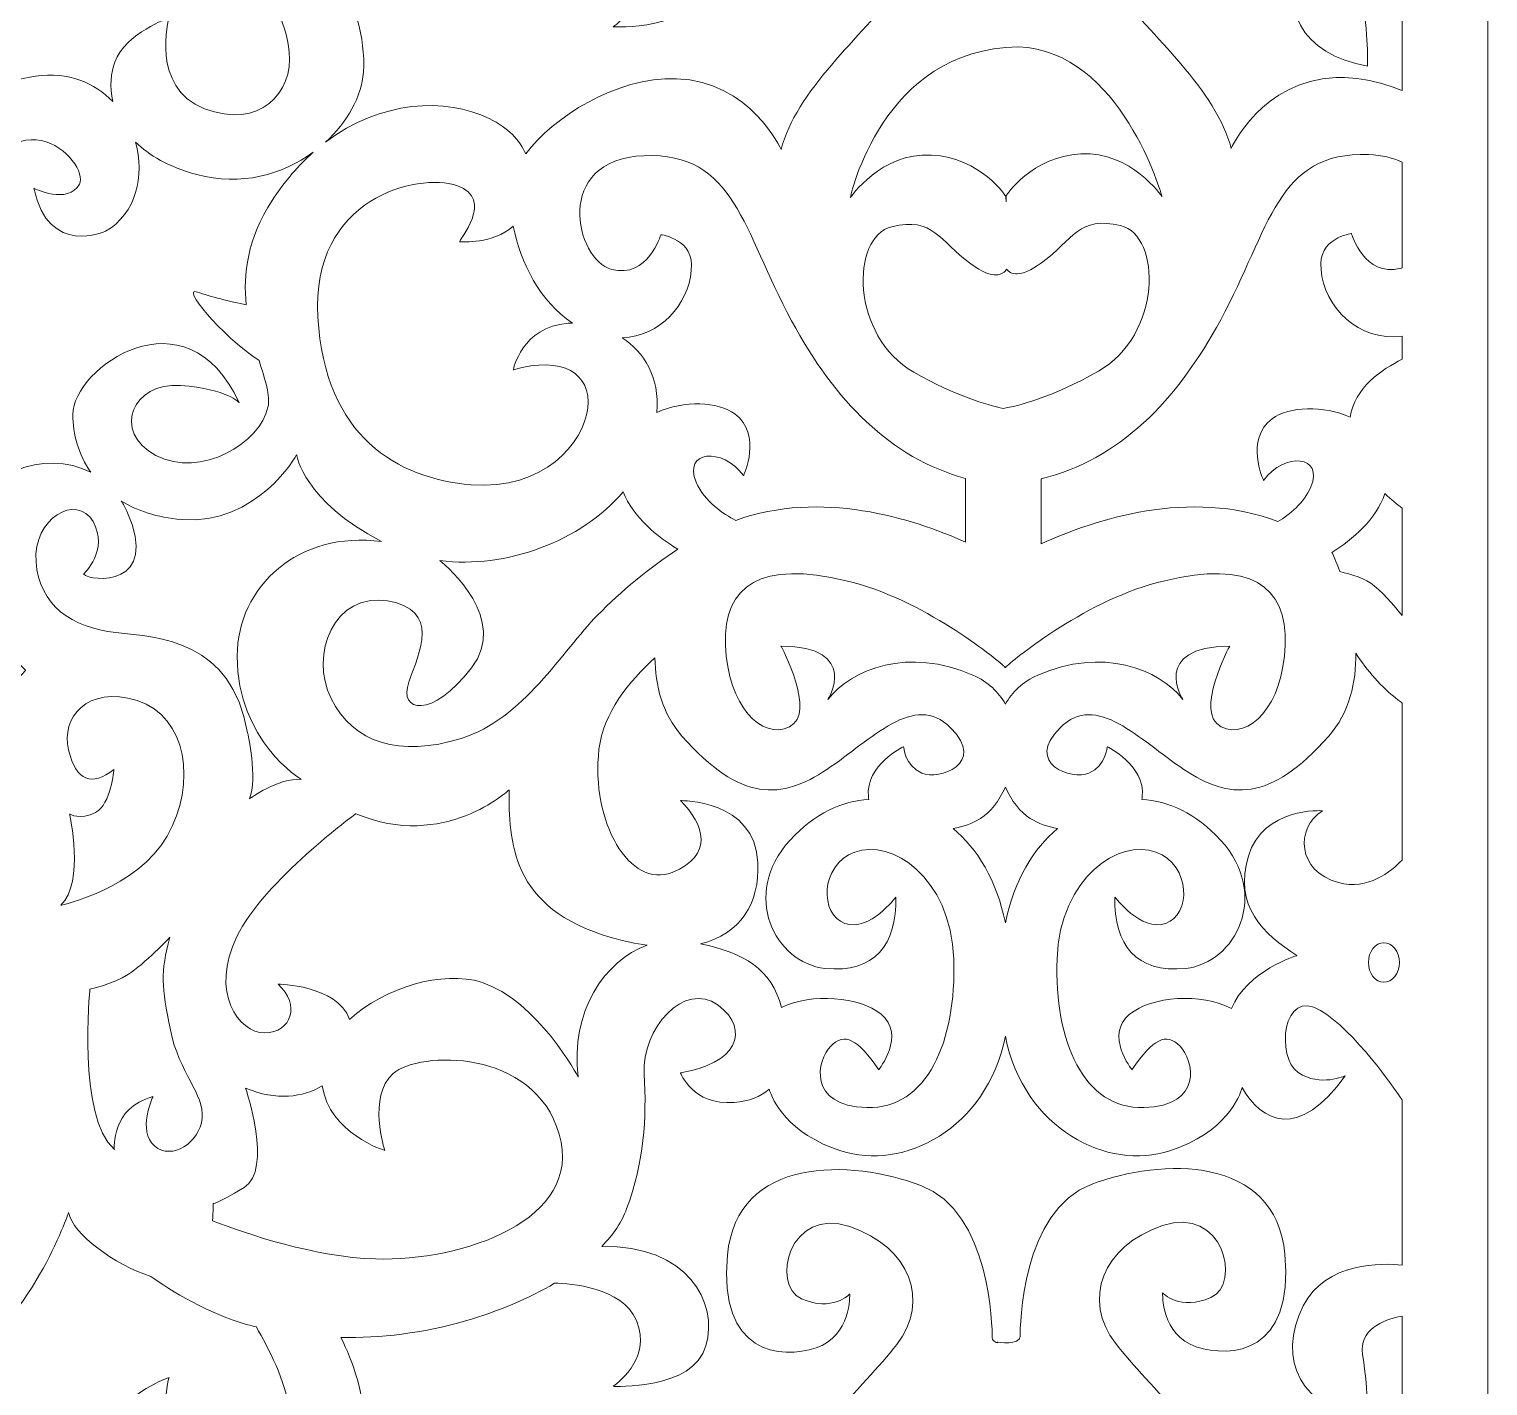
# Model space of a CAD drawing. Header units: centimetres. Extents: x 11.9 to 35.9, y -12.9 to 10.3.
# Drawn here: x 18.739 to 23.257, y -5.663 to -1.46 of the extents above; entities that cross this region are included whole.
import ezdxf

# ---------------------------------------------------------------- set-up
doc = ezdxf.new("R2010")
doc.units = ezdxf.units.CM
doc.header["$MEASUREMENT"] = 0
doc.layers.add('layer 1', color=7, linetype='Continuous')

msp = doc.modelspace()

# ---------------------------------------------------------------- linework, layer by layer
at = {"layer": 'layer 1', "color": 242, "lineweight": 9}
for points, knots in [([(11.89757, 10.312), (11.89757, 10.312), (23.25708, 10.312), (23.25708, 10.312), (23.25708, 10.312), (23.25708, 10.312), (23.25708, -12.93846), (23.25708, -12.93846), (23.25708, -12.93846), (23.25708, -12.93846), (11.89757, -12.93846), (11.89757, -12.93846), (11.89757, -12.93846), (11.89757, -12.93846), (11.89757, 10.312), (11.89757, 10.312)], [0, 0, 0, 0, 0.2, 0.2, 0.2, 0.2, 0.4, 0.4, 0.4, 0.4, 0.6, 0.6, 0.6, 0.6, 1, 1, 1, 1]), ([(22.99136, -0.56518), (22.99136, -0.56518), (22.99136, -1.09488), (22.99136, -1.09488), (22.99136, -1.09488), (22.93196, -1.08897), (22.75484, -1.08387), (22.68506, -1.22149), (22.68506, -1.22149), (22.60067, -1.38804), (22.68121, -1.54149), (22.88456, -1.57415), (22.88456, -1.57415), (22.88456, -1.57415), (22.8884, -1.5023), (22.86923, -1.37172), (22.86923, -1.37172), (22.85811, -1.29603), (22.92941, -1.26526), (22.99136, -1.2528), (22.99136, -1.2528), (22.99136, -1.2528), (22.99136, -1.65024), (22.99136, -1.65024), (22.99136, -1.65024), (22.92619, -1.62385), (22.85601, -1.60808), (22.78656, -1.61023), (22.78656, -1.61023), (22.55758, -1.61729), (22.46184, -1.82992), (22.46184, -1.82992), (22.46184, -1.82992), (22.42023, -1.65274), (22.2079, -1.47207), (22.10381, -1.33738), (22.10381, -1.33738), (21.99974, -1.20273), (22.06217, -1.0362), (22.24953, -0.97244), (22.24953, -0.97244), (22.43689, -0.90864), (22.49517, -1.15314), (22.39941, -1.19565), (22.39941, -1.19565), (22.30365, -1.23818), (22.24953, -1.1815), (22.24953, -1.1815), (22.24953, -1.1815), (22.24953, -1.1815), (22.24537, -1.31258), (22.35361, -1.34799), (22.35361, -1.34799), (22.46184, -1.38344), (22.65754, -1.36927), (22.62839, -1.061), (22.62839, -1.061), (22.59925, -0.7527), (22.24537, -0.76337), (22.02886, -0.84487), (22.02886, -0.84487), (21.81237, -0.92637), (21.80822, -1.2878), (21.80822, -1.31611), (21.80822, -1.31611), (21.80822, -1.34449), (21.73747, -1.33384), (21.73747, -1.33384), (21.73747, -1.33384), (21.73747, -1.33384), (21.73814, -1.33614), (21.73814, -1.33614), (21.73814, -1.33614), (21.72872, -1.33334), (21.7219, -1.32829), (21.7219, -1.31952), (21.7219, -1.31952), (21.7219, -1.2912), (21.71774, -0.92975), (21.50125, -0.84827), (21.50125, -0.84827), (21.28475, -0.76678), (20.93089, -0.75611), (20.90176, -1.06439), (20.90176, -1.06439), (20.87259, -1.37267), (21.06826, -1.38685), (21.17648, -1.35141), (21.17648, -1.35141), (21.28475, -1.31599), (21.28058, -1.18486), (21.28058, -1.18486), (21.28058, -1.18486), (21.28058, -1.18486), (21.22649, -1.24158), (21.13074, -1.19908), (21.13074, -1.19908), (21.03497, -1.1565), (21.09326, -0.91201), (21.28058, -0.97577), (21.28058, -0.97577), (21.46795, -1.0396), (21.53038, -1.20615), (21.42631, -1.34078), (21.42631, -1.34078), (21.32224, -1.47544), (21.1099, -1.65615), (21.06826, -1.8333), (21.06826, -1.8333), (21.06826, -1.8333), (20.97249, -1.62071), (20.74355, -1.6136), (20.74355, -1.6136), (20.55493, -1.60777), (20.36063, -1.7342), (20.27707, -1.84628), (20.27707, -1.84628), (20.25826, -1.80472), (20.22292, -1.76575), (20.16407, -1.73712), (20.16407, -1.73712), (20.02812, -1.67102), (19.82857, -1.68009), (19.65639, -1.81038), (19.65639, -1.81038), (19.72442, -1.74817), (19.76824, -1.66885), (19.77405, -1.59355), (19.77405, -1.59355), (19.78256, -1.48327), (19.73953, -1.37205), (19.70416, -1.30138), (19.70416, -1.30138), (19.8263, -1.30339), (19.95757, -1.28797), (20.08991, -1.24977), (20.08991, -1.24977), (20.19237, -1.22024), (20.28678, -1.18018), (20.36608, -1.13302), (20.36608, -1.13302), (20.41466, -1.13395), (20.5757, -1.14504), (20.61958, -1.24856), (20.61958, -1.24856), (20.67152, -1.37086), (20.54772, -1.45244), (20.54772, -1.45244), (20.54772, -1.45244), (20.54772, -1.45244), (20.79527, -1.46603), (20.83518, -1.32672), (20.83518, -1.32672), (20.8736, -1.19273), (20.77909, -1.01481), (20.5126, -1.01946), (20.5126, -1.01946), (20.54811, -0.98224), (20.57446, -0.94294), (20.58947, -0.90257), (20.58947, -0.90257), (20.64364, -0.75726), (20.65194, -0.62261), (20.64364, -0.48445), (20.64364, -0.48445), (20.63527, -0.34625), (20.76852, -0.19391), (20.87259, -0.27183), (20.87259, -0.27183), (20.97669, -0.34978), (20.92672, -0.45609), (20.75603, -0.48088), (20.75603, -0.48088), (20.75603, -0.48088), (20.79348, -0.58368), (20.92256, -0.57301), (20.92256, -0.57301), (20.9687, -0.56922), (21.00464, -0.55546), (21.03077, -0.53205), (21.03077, -0.53205), (21.04166, -0.56623), (21.08749, -0.66893), (21.2533, -0.72325), (21.2533, -0.72325), (21.44514, -0.78603), (21.70465, -0.65691), (21.76258, -0.36796), (21.76258, -0.36796), (21.82059, -0.65691), (22.08, -0.78603), (22.27184, -0.72325), (22.27184, -0.72325), (22.44718, -0.66583), (22.48825, -0.55433), (22.49592, -0.52691), (22.49592, -0.52691), (22.55668, -0.63439), (22.67189, -0.69193), (22.81548, -0.49033), (22.81548, -0.49033), (22.81548, -0.49033), (22.7388, -0.52621), (22.66973, -0.48055), (22.66973, -0.48055), (22.60067, -0.43477), (22.61985, -0.21605), (22.7388, -0.28787), (22.7388, -0.28787), (22.84515, -0.35209), (22.9668, -0.52854), (22.99136, -0.56518)], [0, 0, 0, 0, 0.0185185, 0.0185185, 0.0185185, 0.0185185, 0.037037, 0.037037, 0.037037, 0.037037, 0.0555556, 0.0555556, 0.0555556, 0.0555556, 0.0740741, 0.0740741, 0.0740741, 0.0740741, 0.0925926, 0.0925926, 0.0925926, 0.0925926, 0.1111111, 0.1111111, 0.1111111, 0.1111111, 0.1296296, 0.1296296, 0.1296296, 0.1296296, 0.1481481, 0.1481481, 0.1481481, 0.1481481, 0.1666667, 0.1666667, 0.1666667, 0.1666667, 0.1851852, 0.1851852, 0.1851852, 0.1851852, 0.2037037, 0.2037037, 0.2037037, 0.2037037, 0.2222222, 0.2222222, 0.2222222, 0.2222222, 0.2407407, 0.2407407, 0.2407407, 0.2407407, 0.2592593, 0.2592593, 0.2592593, 0.2592593, 0.2777778, 0.2777778, 0.2777778, 0.2777778, 0.2962963, 0.2962963, 0.2962963, 0.2962963, 0.3148148, 0.3148148, 0.3148148, 0.3148148, 0.3333333, 0.3333333, 0.3333333, 0.3333333, 0.3518519, 0.3518519, 0.3518519, 0.3518519, 0.3703704, 0.3703704, 0.3703704, 0.3703704, 0.3888889, 0.3888889, 0.3888889, 0.3888889, 0.4074074, 0.4074074, 0.4074074, 0.4074074, 0.4259259, 0.4259259, 0.4259259, 0.4259259, 0.4444444, 0.4444444, 0.4444444, 0.4444444, 0.462963, 0.462963, 0.462963, 0.462963, 0.4814815, 0.4814815, 0.4814815, 0.4814815, 0.5, 0.5, 0.5, 0.5, 0.5185185, 0.5185185, 0.5185185, 0.5185185, 0.537037, 0.537037, 0.537037, 0.537037, 0.5555556, 0.5555556, 0.5555556, 0.5555556, 0.5740741, 0.5740741, 0.5740741, 0.5740741, 0.5925926, 0.5925926, 0.5925926, 0.5925926, 0.6111111, 0.6111111, 0.6111111, 0.6111111, 0.6296296, 0.6296296, 0.6296296, 0.6296296, 0.6481481, 0.6481481, 0.6481481, 0.6481481, 0.6666667, 0.6666667, 0.6666667, 0.6666667, 0.6851852, 0.6851852, 0.6851852, 0.6851852, 0.7037037, 0.7037037, 0.7037037, 0.7037037, 0.7222222, 0.7222222, 0.7222222, 0.7222222, 0.7407407, 0.7407407, 0.7407407, 0.7407407, 0.7592593, 0.7592593, 0.7592593, 0.7592593, 0.7777778, 0.7777778, 0.7777778, 0.7777778, 0.7962963, 0.7962963, 0.7962963, 0.7962963, 0.8148148, 0.8148148, 0.8148148, 0.8148148, 0.8333333, 0.8333333, 0.8333333, 0.8333333, 0.8518519, 0.8518519, 0.8518519, 0.8518519, 0.8703704, 0.8703704, 0.8703704, 0.8703704, 0.8888889, 0.8888889, 0.8888889, 0.8888889, 0.9074074, 0.9074074, 0.9074074, 0.9074074, 0.9259259, 0.9259259, 0.9259259, 0.9259259, 0.9444444, 0.9444444, 0.9444444, 0.9444444, 0.962963, 0.962963, 0.962963, 0.962963, 1, 1, 1, 1]), ([(17.71829, -1.63852), (17.68783, -1.60372), (17.61393, -1.50779), (17.63004, -1.41181), (17.63004, -1.41181), (17.65022, -1.29162), (17.91753, -1.22293), (18.03355, -1.27444), (18.03355, -1.27444), (18.14959, -1.32596), (18.08904, -1.45476), (18.08904, -1.45476), (18.08904, -1.45476), (18.14148, -1.42208), (18.1618, -1.38391), (18.16294, -1.3451), (18.16294, -1.3451), (18.27551, -1.41018), (18.3997, -1.43285), (18.50928, -1.38076), (18.50928, -1.38076), (18.73841, -1.27195), (18.86096, -0.91366), (18.86096, -0.91366), (18.86096, -0.91366), (18.87359, -0.98197), (19.00346, -1.07589), (19.11514, -1.1119), (19.11514, -1.1119), (19.1788, -1.1566), (19.29291, -1.22767), (19.41567, -1.26156), (19.41567, -1.26156), (19.42455, -1.264), (19.43346, -1.26633), (19.44257, -1.26856), (19.44257, -1.26856), (19.4788, -1.33351), (19.53454, -1.43588), (19.5443, -1.53089), (19.5443, -1.53089), (19.55724, -1.65636), (19.45205, -1.77166), (19.28202, -1.70643), (19.28202, -1.70643), (19.11199, -1.64125), (19.17188, -1.42528), (19.17188, -1.42528), (19.17188, -1.42528), (19.17188, -1.42528), (19.03788, -1.47113), (19.00407, -1.56237), (19.00407, -1.56237), (18.99216, -1.59446), (18.98723, -1.63812), (18.99739, -1.68438), (18.99739, -1.68438), (18.94229, -1.6264), (18.86102, -1.591), (18.75835, -1.60532), (18.75835, -1.60532), (18.45067, -1.64826), (18.41582, -1.90398), (18.41582, -1.90398), (18.41582, -1.90398), (18.30256, -1.73712), (17.98027, -1.56665), (17.72333, -1.63705), (17.72333, -1.63705), (17.72162, -1.63752), (17.71997, -1.63802), (17.71829, -1.63852)], [0, 0, 0, 0, 0.0526316, 0.0526316, 0.0526316, 0.0526316, 0.1052632, 0.1052632, 0.1052632, 0.1052632, 0.1578947, 0.1578947, 0.1578947, 0.1578947, 0.2105263, 0.2105263, 0.2105263, 0.2105263, 0.2631579, 0.2631579, 0.2631579, 0.2631579, 0.3157895, 0.3157895, 0.3157895, 0.3157895, 0.3684211, 0.3684211, 0.3684211, 0.3684211, 0.4210526, 0.4210526, 0.4210526, 0.4210526, 0.4736842, 0.4736842, 0.4736842, 0.4736842, 0.5263158, 0.5263158, 0.5263158, 0.5263158, 0.5789474, 0.5789474, 0.5789474, 0.5789474, 0.6315789, 0.6315789, 0.6315789, 0.6315789, 0.6842105, 0.6842105, 0.6842105, 0.6842105, 0.7368421, 0.7368421, 0.7368421, 0.7368421, 0.7894737, 0.7894737, 0.7894737, 0.7894737, 0.8421053, 0.8421053, 0.8421053, 0.8421053, 0.8947368, 0.8947368, 0.8947368, 0.8947368, 1, 1, 1, 1]), ([(21.76499, -1.99474), (21.76499, -1.99474), (21.76558, -1.97582), (21.76558, -1.97582), (21.76558, -1.97582), (21.76558, -1.97582), (21.84159, -1.85488), (21.99685, -1.84646), (21.99685, -1.84646), (22.15212, -1.83801), (22.24795, -1.9786), (22.24795, -1.9786), (22.24795, -1.9786), (22.24795, -1.9786), (22.1216, -1.52621), (21.80254, -1.51481), (21.80254, -1.51481), (21.80254, -1.51481), (21.80254, -1.51496), (21.80254, -1.51496), (21.80254, -1.51496), (21.37864, -1.52093), (21.2822, -1.98201), (21.2822, -1.98201), (21.2822, -1.98201), (21.2822, -1.98201), (21.37801, -1.84146), (21.53328, -1.84986), (21.53328, -1.84986), (21.68857, -1.85832), (21.76451, -1.97922), (21.76451, -1.97922), (21.76451, -1.97922), (21.76451, -1.97922), (21.76499, -1.99474), (21.76499, -1.99474)], [0, 0, 0, 0, 0.1, 0.1, 0.1, 0.1, 0.2, 0.2, 0.2, 0.2, 0.3, 0.3, 0.3, 0.3, 0.4, 0.4, 0.4, 0.4, 0.5, 0.5, 0.5, 0.5, 0.6, 0.6, 0.6, 0.6, 0.7, 0.7, 0.7, 0.7, 0.8, 0.8, 0.8, 0.8, 1, 1, 1, 1]), ([(19.06789, -1.8096), (19.10924, -1.85054), (19.17036, -1.88666), (19.25791, -1.91042), (19.25791, -1.91042), (19.39449, -1.94751), (19.52358, -1.91068), (19.61857, -1.84133), (19.61857, -1.84133), (19.57314, -1.88157), (19.53023, -1.93099), (19.49163, -1.99048), (19.49163, -1.99048), (19.41437, -2.10951), (19.40106, -2.21894), (19.41114, -2.31434), (19.41114, -2.31434), (19.3644, -2.30411), (19.29682, -2.28821), (19.26037, -2.27444), (19.26037, -2.27444), (19.20563, -2.25368), (19.33022, -2.40707), (19.45087, -2.48633), (19.45087, -2.48633), (19.46968, -2.54657), (19.48597, -2.59577), (19.47847, -2.63151), (19.47847, -2.63151), (19.45529, -2.74118), (19.2703, -2.85363), (19.13152, -2.78051), (19.13152, -2.78051), (18.99281, -2.7074), (19.05885, -2.55279), (19.20752, -2.56403), (19.20752, -2.56403), (19.35619, -2.57531), (19.38919, -2.61745), (19.38919, -2.61745), (19.38919, -2.61745), (19.22404, -2.26038), (18.87385, -2.51059), (18.87385, -2.65401), (18.87385, -2.65401), (18.87385, -2.7142), (18.89172, -2.7779), (18.92984, -2.8328), (18.92984, -2.8328), (18.78648, -2.75797), (18.58228, -2.83763), (18.54115, -2.99905), (18.54115, -2.99905), (18.48703, -3.21165), (18.72775, -3.44671), (18.72775, -3.44671), (18.72775, -3.44671), (18.60306, -3.56644), (18.66382, -3.76782), (18.66382, -3.76782), (18.66382, -3.76782), (18.5775, -3.7134), (18.46883, -3.69978), (18.42086, -3.83309), (18.42086, -3.83309), (18.3729, -3.96644), (18.49118, -4.02086), (18.49118, -4.02086), (18.49118, -4.02086), (18.46883, -3.95282), (18.51994, -3.87662), (18.59667, -3.8875), (18.59667, -3.8875), (18.67343, -3.89838), (18.74054, -4.02356), (18.69258, -4.127), (18.69258, -4.127), (18.64463, -4.23032), (18.46238, -4.22219), (18.25138, -4.06438), (18.25138, -4.06438), (18.04039, -3.90657), (17.96912, -3.60525), (17.99527, -3.41254), (17.99527, -3.41254), (18.00597, -3.33343), (18.03133, -3.26371), (18.05757, -3.20895), (18.05757, -3.20895), (18.11685, -3.26594), (18.19137, -3.29348), (18.27403, -3.29348), (18.27403, -3.29348), (18.43386, -3.29348), (18.53138, -3.13797), (18.53138, -3.13797), (18.53138, -3.13797), (18.36491, -3.16806), (18.259, -3.11219), (18.18837, -2.98344), (18.18837, -2.98344), (18.11775, -2.85465), (18.19341, -2.73013), (18.3195, -2.6142), (18.3195, -2.6142), (18.44561, -2.49829), (18.50613, -2.09476), (18.50613, -2.09476), (18.50613, -2.09476), (18.6726, -1.59248), (18.92984, -1.87584), (18.89454, -1.94023), (18.89454, -1.94023), (18.85921, -2.0046), (18.75334, -1.95311), (18.75334, -1.95311), (18.75334, -1.95311), (18.79869, -2.16773), (18.97527, -2.0862), (18.97527, -2.0862), (18.97527, -2.0862), (19.07096, -2.03055), (19.09745, -1.91425), (19.06789, -1.8096)], [0, 0, 0, 0, 0.03125, 0.03125, 0.03125, 0.03125, 0.0625, 0.0625, 0.0625, 0.0625, 0.09375, 0.09375, 0.09375, 0.09375, 0.125, 0.125, 0.125, 0.125, 0.15625, 0.15625, 0.15625, 0.15625, 0.1875, 0.1875, 0.1875, 0.1875, 0.21875, 0.21875, 0.21875, 0.21875, 0.25, 0.25, 0.25, 0.25, 0.28125, 0.28125, 0.28125, 0.28125, 0.3125, 0.3125, 0.3125, 0.3125, 0.34375, 0.34375, 0.34375, 0.34375, 0.375, 0.375, 0.375, 0.375, 0.40625, 0.40625, 0.40625, 0.40625, 0.4375, 0.4375, 0.4375, 0.4375, 0.46875, 0.46875, 0.46875, 0.46875, 0.5, 0.5, 0.5, 0.5, 0.53125, 0.53125, 0.53125, 0.53125, 0.5625, 0.5625, 0.5625, 0.5625, 0.59375, 0.59375, 0.59375, 0.59375, 0.625, 0.625, 0.625, 0.625, 0.65625, 0.65625, 0.65625, 0.65625, 0.6875, 0.6875, 0.6875, 0.6875, 0.71875, 0.71875, 0.71875, 0.71875, 0.75, 0.75, 0.75, 0.75, 0.78125, 0.78125, 0.78125, 0.78125, 0.8125, 0.8125, 0.8125, 0.8125, 0.84375, 0.84375, 0.84375, 0.84375, 0.875, 0.875, 0.875, 0.875, 0.90625, 0.90625, 0.90625, 0.90625, 0.9375, 0.9375, 0.9375, 0.9375, 1, 1, 1, 1]), ([(20.57566, -2.41612), (20.64227, -2.4603), (20.69181, -2.53669), (20.68346, -2.64705), (20.68346, -2.64705), (20.7669, -2.6094), (20.8725, -2.61365), (20.92447, -2.65178), (20.92447, -2.65178), (21.0112, -2.71543), (20.9514, -2.84271), (20.9514, -2.84271), (20.9514, -2.84271), (20.88557, -2.75363), (20.76296, -2.76631), (20.80483, -2.86307), (20.80483, -2.86307), (20.8314, -2.92446), (20.88923, -2.96229), (20.928, -2.98173), (20.928, -2.98173), (21.19101, -2.88595), (21.47384, -2.97518), (21.63867, -3.04882), (21.63867, -3.04882), (21.63867, -3.04882), (21.63867, -2.85168), (21.63867, -2.85168), (21.63867, -2.85168), (21.40621, -2.78796), (21.23472, -2.61174), (21.10044, -2.36359), (21.10044, -2.36359), (20.94802, -2.08187), (20.92624, -1.84092), (20.64314, -1.85205), (20.64314, -1.85205), (20.36009, -1.86319), (20.42976, -2.17451), (20.54297, -2.2042), (20.54297, -2.2042), (20.65621, -2.23381), (20.69542, -2.09666), (20.69542, -2.09666), (20.69542, -2.09666), (20.69542, -2.09666), (20.80211, -2.11019), (20.78975, -2.2075), (20.78975, -2.2075), (20.78048, -2.31394), (20.69304, -2.41156), (20.57566, -2.41612)], [0, 0, 0, 0, 0.0714286, 0.0714286, 0.0714286, 0.0714286, 0.1428571, 0.1428571, 0.1428571, 0.1428571, 0.2142857, 0.2142857, 0.2142857, 0.2142857, 0.2857143, 0.2857143, 0.2857143, 0.2857143, 0.3571429, 0.3571429, 0.3571429, 0.3571429, 0.4285714, 0.4285714, 0.4285714, 0.4285714, 0.5, 0.5, 0.5, 0.5, 0.5714286, 0.5714286, 0.5714286, 0.5714286, 0.6428571, 0.6428571, 0.6428571, 0.6428571, 0.7142857, 0.7142857, 0.7142857, 0.7142857, 0.7857143, 0.7857143, 0.7857143, 0.7857143, 0.8571429, 0.8571429, 0.8571429, 0.8571429, 1, 1, 1, 1]), ([(22.99136, -1.87189), (22.99136, -1.87189), (22.99136, -2.19951), (22.99136, -2.19951), (22.99136, -2.19951), (22.98995, -2.19998), (22.98854, -2.2004), (22.98712, -2.20077), (22.98712, -2.20077), (22.87393, -2.2304), (22.83468, -2.0933), (22.83468, -2.0933), (22.83468, -2.0933), (22.83468, -2.0933), (22.728, -2.10675), (22.74036, -2.20407), (22.74036, -2.20407), (22.75059, -2.32145), (22.85576, -2.42799), (22.99136, -2.41101), (22.99136, -2.41101), (22.99136, -2.41101), (22.99136, -2.48281), (22.99136, -2.48281), (22.99136, -2.48281), (22.93082, -2.51248), (22.84286, -2.57076), (22.83115, -2.66246), (22.83115, -2.66246), (22.74758, -2.62434), (22.64142, -2.62852), (22.58925, -2.66682), (22.58925, -2.66682), (22.50252, -2.73043), (22.56233, -2.85771), (22.56233, -2.85771), (22.56233, -2.85771), (22.62815, -2.76863), (22.75075, -2.78136), (22.70887, -2.87806), (22.70887, -2.87806), (22.6868, -2.92905), (22.64312, -2.96386), (22.60672, -2.98522), (22.60672, -2.98522), (22.33405, -2.88108), (22.03828, -2.97914), (21.87365, -3.05467), (21.87365, -3.05467), (21.87365, -3.05467), (21.87365, -2.85299), (21.87365, -2.85299), (21.87365, -2.85299), (22.1152, -2.79345), (22.29198, -2.61462), (22.42967, -2.36014), (22.42967, -2.36014), (22.58212, -2.07847), (22.60389, -1.83754), (22.88697, -1.84865), (22.88697, -1.84865), (22.92936, -1.85031), (22.96376, -1.85871), (22.99136, -1.87189)], [0, 0, 0, 0, 0.0588235, 0.0588235, 0.0588235, 0.0588235, 0.1176471, 0.1176471, 0.1176471, 0.1176471, 0.1764706, 0.1764706, 0.1764706, 0.1764706, 0.2352941, 0.2352941, 0.2352941, 0.2352941, 0.2941176, 0.2941176, 0.2941176, 0.2941176, 0.3529412, 0.3529412, 0.3529412, 0.3529412, 0.4117647, 0.4117647, 0.4117647, 0.4117647, 0.4705882, 0.4705882, 0.4705882, 0.4705882, 0.5294118, 0.5294118, 0.5294118, 0.5294118, 0.5882353, 0.5882353, 0.5882353, 0.5882353, 0.6470588, 0.6470588, 0.6470588, 0.6470588, 0.7058824, 0.7058824, 0.7058824, 0.7058824, 0.7647059, 0.7647059, 0.7647059, 0.7647059, 0.8235294, 0.8235294, 0.8235294, 0.8235294, 0.8823529, 0.8823529, 0.8823529, 0.8823529, 1, 1, 1, 1]), ([(20.23837, -2.07054), (20.23831, -2.07058), (20.23823, -2.07067), (20.23813, -2.07077), (20.23813, -2.07077), (20.17281, -2.12635), (20.08132, -2.1189), (20.07263, -2.1189), (20.07263, -2.1189), (20.06394, -2.1189), (20.18584, -1.98547), (20.06394, -1.94473), (20.06394, -1.94473), (19.942, -1.90398), (19.61102, -1.98177), (19.63281, -2.35243), (19.63281, -2.35243), (19.65451, -2.72311), (19.88103, -2.85284), (20.10747, -2.87135), (20.10747, -2.87135), (20.33395, -2.88993), (20.45588, -2.74162), (20.46894, -2.63415), (20.46894, -2.63415), (20.48199, -2.52668), (20.39056, -2.47106), (20.23813, -2.51551), (20.23813, -2.51551), (20.23813, -2.51551), (20.26428, -2.38212), (20.40792, -2.37098), (20.40792, -2.37098), (20.41261, -2.37061), (20.41733, -2.37042), (20.42212, -2.37037), (20.42212, -2.37037), (20.32112, -2.30466), (20.25953, -2.18071), (20.23837, -2.07054)], [0, 0, 0, 0, 0.0909091, 0.0909091, 0.0909091, 0.0909091, 0.1818182, 0.1818182, 0.1818182, 0.1818182, 0.2727273, 0.2727273, 0.2727273, 0.2727273, 0.3636364, 0.3636364, 0.3636364, 0.3636364, 0.4545455, 0.4545455, 0.4545455, 0.4545455, 0.5454545, 0.5454545, 0.5454545, 0.5454545, 0.6363636, 0.6363636, 0.6363636, 0.6363636, 0.7272727, 0.7272727, 0.7272727, 0.7272727, 0.8181818, 0.8181818, 0.8181818, 0.8181818, 1, 1, 1, 1]), ([(21.75618, -2.63505), (21.80039, -2.62748), (21.90515, -2.60219), (22.05078, -2.51956), (22.05078, -2.51956), (22.24677, -2.40832), (22.24795, -2.09953), (22.11905, -2.06862), (22.11905, -2.06862), (21.99023, -2.0377), (21.97368, -2.11073), (21.87461, -2.18386), (21.87461, -2.18386), (21.80729, -2.23351), (21.7781, -2.21833), (21.7663, -2.20347), (21.7663, -2.20347), (21.75631, -2.21899), (21.72802, -2.24074), (21.6555, -2.18726), (21.6555, -2.18726), (21.55638, -2.11416), (21.53987, -2.04106), (21.41102, -2.072), (21.41102, -2.072), (21.2822, -2.10291), (21.28334, -2.41175), (21.47935, -2.52295), (21.47935, -2.52295), (21.60815, -2.59601), (21.705, -2.62423), (21.75618, -2.63505)], [0, 0, 0, 0, 0.1111111, 0.1111111, 0.1111111, 0.1111111, 0.2222222, 0.2222222, 0.2222222, 0.2222222, 0.3333333, 0.3333333, 0.3333333, 0.3333333, 0.4444444, 0.4444444, 0.4444444, 0.4444444, 0.5555556, 0.5555556, 0.5555556, 0.5555556, 0.6666667, 0.6666667, 0.6666667, 0.6666667, 0.7777778, 0.7777778, 0.7777778, 0.7777778, 1, 1, 1, 1]), ([(19.02416, -2.92175), (19.03014, -2.93153), (19.03573, -2.94195), (19.04075, -2.95301), (19.04075, -2.95301), (19.14897, -3.19038), (18.92838, -3.17266), (18.90754, -3.14789), (18.90754, -3.14789), (18.90754, -3.14789), (18.98693, -3.07356), (18.9365, -2.98559), (18.9365, -2.98559), (18.88606, -2.89757), (18.74986, -2.97484), (18.75994, -3.11007), (18.75994, -3.11007), (18.77003, -3.2453), (18.87089, -3.31399), (19.0071, -3.329), (19.0071, -3.329), (19.14325, -3.34404), (19.36548, -3.35339), (19.41545, -3.64038), (19.41545, -3.64038), (19.41545, -3.64038), (19.44711, -3.78138), (19.42152, -3.84396), (19.42152, -3.84396), (19.42152, -3.84396), (19.511, -3.77866), (19.58136, -3.78412), (19.58136, -3.78412), (19.58136, -3.78412), (19.38314, -3.66533), (19.38314, -3.40224), (19.38314, -3.40224), (19.38314, -3.18678), (19.57413, -3.01187), (19.83039, -3.04766), (19.83039, -3.04766), (19.58747, -2.9216), (19.56747, -2.77872), (19.56747, -2.77872), (19.56747, -2.77872), (19.56747, -2.77872), (19.4455, -2.99737), (19.21032, -2.97882), (19.21032, -2.97882), (19.13483, -2.97291), (19.07315, -2.95206), (19.02416, -2.92175)], [0, 0, 0, 0, 0.0714286, 0.0714286, 0.0714286, 0.0714286, 0.1428571, 0.1428571, 0.1428571, 0.1428571, 0.2142857, 0.2142857, 0.2142857, 0.2142857, 0.2857143, 0.2857143, 0.2857143, 0.2857143, 0.3571429, 0.3571429, 0.3571429, 0.3571429, 0.4285714, 0.4285714, 0.4285714, 0.4285714, 0.5, 0.5, 0.5, 0.5, 0.5714286, 0.5714286, 0.5714286, 0.5714286, 0.6428571, 0.6428571, 0.6428571, 0.6428571, 0.7142857, 0.7142857, 0.7142857, 0.7142857, 0.7857143, 0.7857143, 0.7857143, 0.7857143, 0.8571429, 0.8571429, 0.8571429, 0.8571429, 1, 1, 1, 1]), ([(20.57881, -2.89335), (20.44863, -3.04651), (20.21577, -3.13264), (20.01118, -3.10629), (20.01118, -3.10629), (20.03728, -3.12772), (20.22357, -3.28882), (20.10891, -3.43842), (20.10891, -3.43842), (19.98583, -3.59903), (19.88193, -3.57575), (19.91471, -3.48261), (19.91471, -3.48261), (19.94755, -3.38952), (20.01319, -3.25915), (19.84905, -3.23124), (19.84905, -3.23124), (19.68494, -3.20329), (19.60564, -3.39649), (19.67404, -3.53386), (19.67404, -3.53386), (19.7424, -3.67121), (19.88537, -3.71645), (20.07695, -3.65717), (20.07695, -3.65717), (20.2686, -3.59786), (20.39056, -3.38658), (20.49943, -3.2754), (20.49943, -3.2754), (20.57157, -3.20171), (20.65898, -3.12969), (20.74781, -3.07113), (20.74781, -3.07113), (20.68546, -3.03347), (20.60976, -2.97221), (20.57881, -2.89335)], [0, 0, 0, 0, 0.1, 0.1, 0.1, 0.1, 0.2, 0.2, 0.2, 0.2, 0.3, 0.3, 0.3, 0.3, 0.4, 0.4, 0.4, 0.4, 0.5, 0.5, 0.5, 0.5, 0.6, 0.6, 0.6, 0.6, 0.7, 0.7, 0.7, 0.7, 0.8, 0.8, 0.8, 0.8, 1, 1, 1, 1]), ([(22.99136, -2.94362), (22.99136, -2.94362), (22.99136, -3.27605), (22.99136, -3.27605), (22.99136, -3.27605), (22.97581, -3.25621), (22.94324, -3.21696), (22.90525, -3.1846), (22.90525, -3.1846), (22.87884, -3.16213), (22.83545, -3.14855), (22.79837, -3.1406), (22.79837, -3.1406), (22.78675, -3.10814), (22.77698, -3.08648), (22.77435, -3.08088), (22.77435, -3.08088), (22.83747, -3.04134), (22.91124, -2.97868), (22.93836, -2.89883), (22.93836, -2.89883), (22.95723, -2.91702), (22.97576, -2.93204), (22.99136, -2.94362)], [0, 0, 0, 0, 0.1428571, 0.1428571, 0.1428571, 0.1428571, 0.2857143, 0.2857143, 0.2857143, 0.2857143, 0.4285714, 0.4285714, 0.4285714, 0.4285714, 0.5714286, 0.5714286, 0.5714286, 0.5714286, 0.7142857, 0.7142857, 0.7142857, 0.7142857, 1, 1, 1, 1]), ([(21.76258, -3.55121), (21.74187, -3.51364), (21.70931, -3.48169), (21.6621, -3.46097), (21.6621, -3.46097), (21.4639, -3.37378), (21.28552, -3.44126), (21.21287, -3.53688), (21.21287, -3.53688), (21.21287, -3.53688), (21.31525, -3.37378), (21.06748, -3.371), (21.06748, -3.371), (21.06748, -3.371), (21.1798, -3.57901), (21.09388, -3.62118), (21.09388, -3.62118), (21.00801, -3.66338), (20.9023, -3.55653), (20.89565, -3.36818), (20.89565, -3.36818), (20.88907, -3.17978), (21.00801, -3.1067), (21.269, -3.16857), (21.269, -3.16857), (21.50982, -3.22564), (21.72817, -3.40722), (21.76043, -3.4349), (21.76043, -3.4349), (21.76043, -3.4349), (21.76064, -3.43842), (21.76064, -3.43842), (21.76064, -3.43842), (21.76064, -3.43842), (21.76135, -3.43785), (21.76258, -3.43674), (21.76258, -3.43674), (21.76387, -3.43785), (21.76451, -3.43842), (21.76451, -3.43842), (21.76451, -3.43842), (21.76451, -3.43842), (21.76472, -3.4349), (21.76472, -3.4349), (21.76472, -3.4349), (21.7969, -3.4073), (22.01523, -3.22567), (22.25615, -3.16857), (22.25615, -3.16857), (22.51718, -3.1067), (22.63607, -3.17978), (22.62948, -3.36818), (22.62948, -3.36818), (22.62289, -3.55653), (22.51718, -3.66338), (22.43126, -3.62118), (22.43126, -3.62118), (22.34536, -3.57901), (22.4577, -3.371), (22.4577, -3.371), (22.4577, -3.371), (22.20992, -3.37378), (22.31233, -3.53688), (22.31233, -3.53688), (22.31233, -3.53688), (22.23964, -3.44126), (22.06126, -3.37378), (21.86306, -3.46097), (21.86306, -3.46097), (21.81584, -3.48169), (21.78328, -3.51364), (21.76258, -3.55121)], [0, 0, 0, 0, 0.0526316, 0.0526316, 0.0526316, 0.0526316, 0.1052632, 0.1052632, 0.1052632, 0.1052632, 0.1578947, 0.1578947, 0.1578947, 0.1578947, 0.2105263, 0.2105263, 0.2105263, 0.2105263, 0.2631579, 0.2631579, 0.2631579, 0.2631579, 0.3157895, 0.3157895, 0.3157895, 0.3157895, 0.3684211, 0.3684211, 0.3684211, 0.3684211, 0.4210526, 0.4210526, 0.4210526, 0.4210526, 0.4736842, 0.4736842, 0.4736842, 0.4736842, 0.5263158, 0.5263158, 0.5263158, 0.5263158, 0.5789474, 0.5789474, 0.5789474, 0.5789474, 0.6315789, 0.6315789, 0.6315789, 0.6315789, 0.6842105, 0.6842105, 0.6842105, 0.6842105, 0.7368421, 0.7368421, 0.7368421, 0.7368421, 0.7894737, 0.7894737, 0.7894737, 0.7894737, 0.8421053, 0.8421053, 0.8421053, 0.8421053, 0.8947368, 0.8947368, 0.8947368, 0.8947368, 1, 1, 1, 1]), ([(20.67706, -3.40743), (20.59813, -3.47913), (20.51673, -3.57843), (20.5038, -3.69051), (20.5038, -3.69051), (20.47768, -3.9166), (20.59963, -4.12416), (20.73024, -4.07229), (20.73024, -4.07229), (20.86092, -4.0204), (20.83043, -3.92402), (20.75638, -3.84986), (20.75638, -3.84986), (20.75638, -3.84986), (20.98722, -3.84618), (20.99592, -4.04261), (20.99592, -4.04261), (21.00148, -4.16802), (20.94268, -4.26378), (20.81791, -4.29356), (20.81791, -4.29356), (20.95283, -4.32138), (21.03815, -4.37142), (21.06921, -4.49061), (21.06921, -4.49061), (21.16274, -4.44554), (21.31097, -4.45663), (21.37788, -4.51174), (21.37788, -4.51174), (21.4561, -4.57619), (21.37031, -4.68347), (21.37031, -4.68347), (21.37031, -4.68347), (21.30475, -4.5869), (21.26442, -4.5676), (21.2215, -4.61048), (21.2215, -4.61048), (21.17867, -4.65341), (21.14825, -4.79568), (21.33369, -4.80091), (21.33369, -4.80091), (21.51909, -4.80621), (21.61185, -4.59578), (21.60255, -4.34067), (21.60255, -4.34067), (21.59326, -4.08548), (21.40785, -3.96712), (21.29657, -4.00923), (21.29657, -4.00923), (21.18533, -4.05132), (21.18842, -4.20386), (21.26566, -4.2302), (21.26566, -4.2302), (21.34296, -4.25646), (21.42332, -4.14861), (21.42332, -4.14861), (21.42332, -4.14861), (21.42637, -4.29592), (21.35839, -4.38535), (21.20386, -4.36954), (21.20386, -4.36954), (21.04936, -4.35379), (20.94116, -4.14072), (21.09571, -3.97239), (21.09571, -3.97239), (21.17261, -3.88865), (21.25714, -3.85114), (21.33978, -3.84623), (21.33978, -3.84623), (21.33917, -3.84341), (21.33866, -3.84062), (21.33836, -3.83773), (21.33836, -3.83773), (21.32851, -3.73928), (21.44738, -3.68311), (21.44738, -3.68311), (21.44738, -3.68311), (21.44738, -3.68311), (21.45064, -3.74213), (21.50354, -3.76459), (21.50354, -3.76459), (21.55638, -3.78712), (21.70504, -3.73649), (21.59275, -3.62401), (21.59275, -3.62401), (21.48043, -3.51157), (21.34869, -3.66088), (21.20933, -3.75354), (21.20933, -3.75354), (21.06997, -3.84618), (20.94366, -3.85732), (20.76077, -3.64975), (20.76077, -3.64975), (20.69924, -3.57994), (20.67807, -3.49263), (20.67706, -3.40743)], [0, 0, 0, 0, 0.04, 0.04, 0.04, 0.04, 0.08, 0.08, 0.08, 0.08, 0.12, 0.12, 0.12, 0.12, 0.16, 0.16, 0.16, 0.16, 0.2, 0.2, 0.2, 0.2, 0.24, 0.24, 0.24, 0.24, 0.28, 0.28, 0.28, 0.28, 0.32, 0.32, 0.32, 0.32, 0.36, 0.36, 0.36, 0.36, 0.4, 0.4, 0.4, 0.4, 0.44, 0.44, 0.44, 0.44, 0.48, 0.48, 0.48, 0.48, 0.52, 0.52, 0.52, 0.52, 0.56, 0.56, 0.56, 0.56, 0.6, 0.6, 0.6, 0.6, 0.64, 0.64, 0.64, 0.64, 0.68, 0.68, 0.68, 0.68, 0.72, 0.72, 0.72, 0.72, 0.76, 0.76, 0.76, 0.76, 0.8, 0.8, 0.8, 0.8, 0.84, 0.84, 0.84, 0.84, 0.88, 0.88, 0.88, 0.88, 0.92, 0.92, 0.92, 0.92, 1, 1, 1, 1]), ([(22.99136, -3.54767), (22.99136, -3.54767), (22.99136, -4.03416), (22.99136, -4.03416), (22.99136, -4.03416), (22.95793, -4.06955), (22.88589, -4.1286), (22.79419, -4.1038), (22.79419, -4.1038), (22.66633, -4.0692), (22.66055, -3.93562), (22.74474, -3.8812), (22.74474, -3.8812), (22.74474, -3.8812), (22.56172, -3.86887), (22.51522, -4.02218), (22.51522, -4.02218), (22.46873, -4.17552), (22.56229, -4.26463), (22.66589, -4.32998), (22.66589, -4.32998), (22.66589, -4.32998), (22.51066, -4.37749), (22.46273, -4.49408), (22.46273, -4.49408), (22.36975, -4.44504), (22.21585, -4.45529), (22.14725, -4.51174), (22.14725, -4.51174), (22.06905, -4.57619), (22.15479, -4.68347), (22.15479, -4.68347), (22.15479, -4.68347), (22.2204, -4.5869), (22.26077, -4.5676), (22.30365, -4.61048), (22.30365, -4.61048), (22.34653, -4.65341), (22.37694, -4.79568), (22.1915, -4.80091), (22.1915, -4.80091), (22.00603, -4.80621), (21.91332, -4.59578), (21.9226, -4.34067), (21.9226, -4.34067), (21.93189, -4.08548), (22.1173, -3.96712), (22.22856, -4.00923), (22.22856, -4.00923), (22.33982, -4.05132), (22.33673, -4.20386), (22.2595, -4.2302), (22.2595, -4.2302), (22.18221, -4.25646), (22.10188, -4.14861), (22.10188, -4.14861), (22.10188, -4.14861), (22.09879, -4.29592), (22.16674, -4.38535), (22.32129, -4.36954), (22.32129, -4.36954), (22.47581, -4.35379), (22.58399, -4.14072), (22.42946, -3.97239), (22.42946, -3.97239), (22.35257, -3.88865), (22.26801, -3.85114), (22.18535, -3.84623), (22.18535, -3.84623), (22.18601, -3.84341), (22.18651, -3.84062), (22.1868, -3.83773), (22.1868, -3.83773), (22.19672, -3.73928), (22.07781, -3.68311), (22.07781, -3.68311), (22.07781, -3.68311), (22.07781, -3.68311), (22.07448, -3.74213), (22.02165, -3.76459), (22.02165, -3.76459), (21.96874, -3.78712), (21.82009, -3.73649), (21.93244, -3.62401), (21.93244, -3.62401), (22.04471, -3.51157), (22.17647, -3.66088), (22.31585, -3.75354), (22.31585, -3.75354), (22.45519, -3.84618), (22.58151, -3.85732), (22.76445, -3.64975), (22.76445, -3.64975), (22.82926, -3.57617), (22.84925, -3.48309), (22.84812, -3.39358), (22.84812, -3.39358), (22.88306, -3.44669), (22.92661, -3.49838), (22.97983, -3.53832), (22.97983, -3.53832), (22.98385, -3.54134), (22.98768, -3.54446), (22.99136, -3.54767)], [0, 0, 0, 0, 0.037037, 0.037037, 0.037037, 0.037037, 0.0740741, 0.0740741, 0.0740741, 0.0740741, 0.1111111, 0.1111111, 0.1111111, 0.1111111, 0.1481481, 0.1481481, 0.1481481, 0.1481481, 0.1851852, 0.1851852, 0.1851852, 0.1851852, 0.2222222, 0.2222222, 0.2222222, 0.2222222, 0.2592593, 0.2592593, 0.2592593, 0.2592593, 0.2962963, 0.2962963, 0.2962963, 0.2962963, 0.3333333, 0.3333333, 0.3333333, 0.3333333, 0.3703704, 0.3703704, 0.3703704, 0.3703704, 0.4074074, 0.4074074, 0.4074074, 0.4074074, 0.4444444, 0.4444444, 0.4444444, 0.4444444, 0.4814815, 0.4814815, 0.4814815, 0.4814815, 0.5185185, 0.5185185, 0.5185185, 0.5185185, 0.5555556, 0.5555556, 0.5555556, 0.5555556, 0.5925926, 0.5925926, 0.5925926, 0.5925926, 0.6296296, 0.6296296, 0.6296296, 0.6296296, 0.6666667, 0.6666667, 0.6666667, 0.6666667, 0.7037037, 0.7037037, 0.7037037, 0.7037037, 0.7407407, 0.7407407, 0.7407407, 0.7407407, 0.7777778, 0.7777778, 0.7777778, 0.7777778, 0.8148148, 0.8148148, 0.8148148, 0.8148148, 0.8518519, 0.8518519, 0.8518519, 0.8518519, 0.8888889, 0.8888889, 0.8888889, 0.8888889, 0.9259259, 0.9259259, 0.9259259, 0.9259259, 1, 1, 1, 1]), ([(18.86367, -3.89151), (18.86367, -3.89151), (18.91149, -4.10282), (18.83674, -4.17411), (18.83674, -4.17411), (18.83674, -4.17411), (19.07304, -4.12317), (19.16572, -3.96024), (19.16572, -3.96024), (19.25846, -3.79732), (19.22856, -3.58858), (19.07304, -3.54018), (19.07304, -3.54018), (18.91749, -3.49185), (18.83674, -3.59366), (18.86064, -3.69295), (18.86064, -3.69295), (18.8846, -3.79226), (18.93245, -3.80493), (19.00125, -3.75403), (19.00125, -3.75403), (19.00125, -3.75403), (18.99225, -3.86094), (18.94443, -3.88642), (18.94443, -3.88642), (18.89655, -3.91186), (18.86367, -3.89151), (18.86367, -3.89151)], [0, 0, 0, 0, 0.125, 0.125, 0.125, 0.125, 0.25, 0.25, 0.25, 0.25, 0.375, 0.375, 0.375, 0.375, 0.5, 0.5, 0.5, 0.5, 0.625, 0.625, 0.625, 0.625, 0.75, 0.75, 0.75, 0.75, 1, 1, 1, 1]), ([(20.65271, -4.2977), (20.61835, -4.293), (20.5814, -4.2852), (20.54182, -4.27395), (20.54182, -4.27395), (20.22827, -4.185), (20.22507, -3.97217), (20.22507, -3.81653), (20.22507, -3.81653), (20.22507, -3.81653), (20.02473, -4.00558), (19.75037, -3.89068), (19.75037, -3.89068), (19.75037, -3.89068), (19.46627, -4.09814), (19.38187, -4.2712), (19.38187, -4.2712), (19.29748, -4.44423), (19.38737, -4.56935), (19.46879, -4.56935), (19.46879, -4.56935), (19.55015, -4.56935), (19.58128, -4.4817), (19.50949, -4.41861), (19.50949, -4.41861), (19.50949, -4.41861), (19.69204, -4.42038), (19.73131, -4.52779), (19.73131, -4.52779), (19.83834, -4.42975), (20.02024, -4.37405), (20.13981, -4.41283), (20.13981, -4.41283), (20.3147, -4.46955), (20.43962, -4.7069), (20.43962, -4.7069), (20.43962, -4.7069), (20.41395, -4.50209), (20.52184, -4.3457), (20.65271, -4.2977)], [0, 0, 0, 0, 0.0909091, 0.0909091, 0.0909091, 0.0909091, 0.1818182, 0.1818182, 0.1818182, 0.1818182, 0.2727273, 0.2727273, 0.2727273, 0.2727273, 0.3636364, 0.3636364, 0.3636364, 0.3636364, 0.4545455, 0.4545455, 0.4545455, 0.4545455, 0.5454545, 0.5454545, 0.5454545, 0.5454545, 0.6363636, 0.6363636, 0.6363636, 0.6363636, 0.7272727, 0.7272727, 0.7272727, 0.7272727, 0.8181818, 0.8181818, 0.8181818, 0.8181818, 1, 1, 1, 1]), ([(21.76258, -4.22877), (21.73543, -4.09576), (21.67592, -3.99822), (21.60073, -3.93665), (21.60073, -3.93665), (21.63161, -3.93093), (21.66076, -3.92066), (21.68524, -3.90519), (21.68524, -3.90519), (21.71645, -3.88547), (21.7435, -3.8504), (21.76258, -3.80803), (21.76258, -3.80803), (21.78163, -3.8504), (21.80877, -3.88547), (21.8399, -3.90519), (21.8399, -3.90519), (21.86436, -3.92066), (21.8935, -3.93093), (21.92442, -3.93665), (21.92442, -3.93665), (21.84923, -3.99822), (21.78976, -4.09576), (21.76258, -4.22877)], [0, 0, 0, 0, 0.1428571, 0.1428571, 0.1428571, 0.1428571, 0.2857143, 0.2857143, 0.2857143, 0.2857143, 0.4285714, 0.4285714, 0.4285714, 0.4285714, 0.5714286, 0.5714286, 0.5714286, 0.5714286, 0.7142857, 0.7142857, 0.7142857, 0.7142857, 1, 1, 1, 1]), ([(18.92667, -4.43415), (18.92667, -4.43415), (18.88674, -4.82833), (19.00252, -4.93028), (19.00252, -4.93028), (19.00252, -4.93028), (18.99168, -4.8005), (19.12194, -4.76699), (19.12194, -4.76699), (19.12194, -4.76699), (19.07277, -4.87373), (19.12683, -4.91975), (19.12683, -4.91975), (19.18091, -4.96576), (19.26695, -4.90931), (19.27437, -4.83398), (19.27437, -4.83398), (19.28172, -4.75868), (19.20306, -4.69379), (19.176, -4.55989), (19.176, -4.55989), (19.14897, -4.42599), (19.14479, -4.38282), (19.17474, -4.27333), (19.17474, -4.27333), (19.17474, -4.27333), (19.09392, -4.35734), (19.04613, -4.38789), (19.04613, -4.38789), (18.99824, -4.41845), (18.92667, -4.43415), (18.92667, -4.43415)], [0, 0, 0, 0, 0.1111111, 0.1111111, 0.1111111, 0.1111111, 0.2222222, 0.2222222, 0.2222222, 0.2222222, 0.3333333, 0.3333333, 0.3333333, 0.3333333, 0.4444444, 0.4444444, 0.4444444, 0.4444444, 0.5555556, 0.5555556, 0.5555556, 0.5555556, 0.6666667, 0.6666667, 0.6666667, 0.6666667, 0.7777778, 0.7777778, 0.7777778, 0.7777778, 1, 1, 1, 1]), ([(22.93505, -4.2902), (22.96147, -4.2902), (22.98303, -4.31771), (22.98303, -4.35142), (22.98303, -4.35142), (22.98303, -4.38517), (22.96147, -4.41262), (22.93505, -4.41262), (22.93505, -4.41262), (22.90866, -4.41262), (22.88712, -4.38517), (22.88712, -4.35142), (22.88712, -4.35142), (22.88712, -4.31771), (22.90866, -4.2902), (22.93505, -4.2902)], [0, 0, 0, 0, 0.2, 0.2, 0.2, 0.2, 0.4, 0.4, 0.4, 0.4, 0.6, 0.6, 0.6, 0.6, 1, 1, 1, 1]), ([(22.99136, -4.77704), (22.99136, -4.77704), (22.99136, -5.28865), (22.99136, -5.28865), (22.99136, -5.28865), (22.93196, -5.28274), (22.75484, -5.27764), (22.68506, -5.41526), (22.68506, -5.41526), (22.60067, -5.5818), (22.68121, -5.73526), (22.88456, -5.76792), (22.88456, -5.76792), (22.88456, -5.76792), (22.8884, -5.69607), (22.86923, -5.56549), (22.86923, -5.56549), (22.85811, -5.4898), (22.92941, -5.45903), (22.99136, -5.44657), (22.99136, -5.44657), (22.99136, -5.44657), (22.99136, -5.84401), (22.99136, -5.84401), (22.99136, -5.84401), (22.92619, -5.81762), (22.85601, -5.80185), (22.78656, -5.804), (22.78656, -5.804), (22.55758, -5.81106), (22.46184, -6.02369), (22.46184, -6.02369), (22.46184, -6.02369), (22.42023, -5.84651), (22.2079, -5.66584), (22.10381, -5.53114), (22.10381, -5.53114), (21.99974, -5.3965), (22.06217, -5.22997), (22.24953, -5.16621), (22.24953, -5.16621), (22.43689, -5.10241), (22.49517, -5.3469), (22.39941, -5.38942), (22.39941, -5.38942), (22.30365, -5.43195), (22.24953, -5.37526), (22.24953, -5.37526), (22.24953, -5.37526), (22.24953, -5.37526), (22.24537, -5.50635), (22.35361, -5.54176), (22.35361, -5.54176), (22.46184, -5.57721), (22.65754, -5.56304), (22.62839, -5.25477), (22.62839, -5.25477), (22.59925, -4.94647), (22.24537, -4.95714), (22.02886, -5.03864), (22.02886, -5.03864), (21.81237, -5.12014), (21.80822, -5.48157), (21.80822, -5.50988), (21.80822, -5.50988), (21.80822, -5.53826), (21.73747, -5.5276), (21.73747, -5.5276), (21.73747, -5.5276), (21.73747, -5.5276), (21.73814, -5.52991), (21.73814, -5.52991), (21.73814, -5.52991), (21.72872, -5.52711), (21.7219, -5.52206), (21.7219, -5.51329), (21.7219, -5.51329), (21.7219, -5.48497), (21.71774, -5.12352), (21.50125, -5.04204), (21.50125, -5.04204), (21.28475, -4.96055), (20.93089, -4.94988), (20.90176, -5.25816), (20.90176, -5.25816), (20.87259, -5.56644), (21.06826, -5.58062), (21.17648, -5.54518), (21.17648, -5.54518), (21.28475, -5.50976), (21.28058, -5.37863), (21.28058, -5.37863), (21.28058, -5.37863), (21.28058, -5.37863), (21.22649, -5.43535), (21.13074, -5.39285), (21.13074, -5.39285), (21.03497, -5.35027), (21.09326, -5.10578), (21.28058, -5.16954), (21.28058, -5.16954), (21.46795, -5.23337), (21.53038, -5.39992), (21.42631, -5.53455), (21.42631, -5.53455), (21.32224, -5.66921), (21.1099, -5.84992), (21.06826, -6.02706), (21.06826, -6.02706), (21.06826, -6.02706), (20.97249, -5.81447), (20.74355, -5.80737), (20.74355, -5.80737), (20.55493, -5.80153), (20.36063, -5.92797), (20.27707, -6.04005), (20.27707, -6.04005), (20.25826, -5.99849), (20.22292, -5.95952), (20.16407, -5.93089), (20.16407, -5.93089), (20.04028, -5.87071), (19.86376, -5.87283), (19.70319, -5.97202), (19.70319, -5.97202), (19.74416, -5.92011), (19.76971, -5.86164), (19.77405, -5.80541), (19.77405, -5.80541), (19.78256, -5.69514), (19.73953, -5.58391), (19.70416, -5.51324), (19.70416, -5.51324), (19.8263, -5.51525), (19.95757, -5.49984), (20.08991, -5.46163), (20.08991, -5.46163), (20.19237, -5.4321), (20.28678, -5.39203), (20.36608, -5.34488), (20.36608, -5.34488), (20.41466, -5.34581), (20.5757, -5.3569), (20.61958, -5.46042), (20.61958, -5.46042), (20.67152, -5.58272), (20.54772, -5.6643), (20.54772, -5.6643), (20.54772, -5.6643), (20.54772, -5.6643), (20.79527, -5.67789), (20.83518, -5.53858), (20.83518, -5.53858), (20.8736, -5.4046), (20.77909, -5.22668), (20.5126, -5.23133), (20.5126, -5.23133), (20.54811, -5.1941), (20.57446, -5.1548), (20.58947, -5.11444), (20.58947, -5.11444), (20.64364, -4.96912), (20.65194, -4.83447), (20.64364, -4.69631), (20.64364, -4.69631), (20.63527, -4.55811), (20.76852, -4.40577), (20.87259, -4.48369), (20.87259, -4.48369), (20.97669, -4.56165), (20.92672, -4.66795), (20.75603, -4.69274), (20.75603, -4.69274), (20.75603, -4.69274), (20.79348, -4.79554), (20.92256, -4.78487), (20.92256, -4.78487), (20.9687, -4.78109), (21.00464, -4.76732), (21.03077, -4.74392), (21.03077, -4.74392), (21.04166, -4.77809), (21.08749, -4.88079), (21.2533, -4.93512), (21.2533, -4.93512), (21.44514, -4.99789), (21.70465, -4.86877), (21.76258, -4.57982), (21.76258, -4.57982), (21.82059, -4.86877), (22.08, -4.99789), (22.27184, -4.93512), (22.27184, -4.93512), (22.44718, -4.8777), (22.48825, -4.76619), (22.49592, -4.73876), (22.49592, -4.73876), (22.55668, -4.84626), (22.67189, -4.9038), (22.81548, -4.70218), (22.81548, -4.70218), (22.81548, -4.70218), (22.7388, -4.73807), (22.66973, -4.69241), (22.66973, -4.69241), (22.60067, -4.64664), (22.61985, -4.42791), (22.7388, -4.49973), (22.7388, -4.49973), (22.84515, -4.56395), (22.9668, -4.7404), (22.99136, -4.77704)], [0, 0, 0, 0, 0.0185185, 0.0185185, 0.0185185, 0.0185185, 0.037037, 0.037037, 0.037037, 0.037037, 0.0555556, 0.0555556, 0.0555556, 0.0555556, 0.0740741, 0.0740741, 0.0740741, 0.0740741, 0.0925926, 0.0925926, 0.0925926, 0.0925926, 0.1111111, 0.1111111, 0.1111111, 0.1111111, 0.1296296, 0.1296296, 0.1296296, 0.1296296, 0.1481481, 0.1481481, 0.1481481, 0.1481481, 0.1666667, 0.1666667, 0.1666667, 0.1666667, 0.1851852, 0.1851852, 0.1851852, 0.1851852, 0.2037037, 0.2037037, 0.2037037, 0.2037037, 0.2222222, 0.2222222, 0.2222222, 0.2222222, 0.2407407, 0.2407407, 0.2407407, 0.2407407, 0.2592593, 0.2592593, 0.2592593, 0.2592593, 0.2777778, 0.2777778, 0.2777778, 0.2777778, 0.2962963, 0.2962963, 0.2962963, 0.2962963, 0.3148148, 0.3148148, 0.3148148, 0.3148148, 0.3333333, 0.3333333, 0.3333333, 0.3333333, 0.3518519, 0.3518519, 0.3518519, 0.3518519, 0.3703704, 0.3703704, 0.3703704, 0.3703704, 0.3888889, 0.3888889, 0.3888889, 0.3888889, 0.4074074, 0.4074074, 0.4074074, 0.4074074, 0.4259259, 0.4259259, 0.4259259, 0.4259259, 0.4444444, 0.4444444, 0.4444444, 0.4444444, 0.462963, 0.462963, 0.462963, 0.462963, 0.4814815, 0.4814815, 0.4814815, 0.4814815, 0.5, 0.5, 0.5, 0.5, 0.5185185, 0.5185185, 0.5185185, 0.5185185, 0.537037, 0.537037, 0.537037, 0.537037, 0.5555556, 0.5555556, 0.5555556, 0.5555556, 0.5740741, 0.5740741, 0.5740741, 0.5740741, 0.5925926, 0.5925926, 0.5925926, 0.5925926, 0.6111111, 0.6111111, 0.6111111, 0.6111111, 0.6296296, 0.6296296, 0.6296296, 0.6296296, 0.6481481, 0.6481481, 0.6481481, 0.6481481, 0.6666667, 0.6666667, 0.6666667, 0.6666667, 0.6851852, 0.6851852, 0.6851852, 0.6851852, 0.7037037, 0.7037037, 0.7037037, 0.7037037, 0.7222222, 0.7222222, 0.7222222, 0.7222222, 0.7407407, 0.7407407, 0.7407407, 0.7407407, 0.7592593, 0.7592593, 0.7592593, 0.7592593, 0.7777778, 0.7777778, 0.7777778, 0.7777778, 0.7962963, 0.7962963, 0.7962963, 0.7962963, 0.8148148, 0.8148148, 0.8148148, 0.8148148, 0.8333333, 0.8333333, 0.8333333, 0.8333333, 0.8518519, 0.8518519, 0.8518519, 0.8518519, 0.8703704, 0.8703704, 0.8703704, 0.8703704, 0.8888889, 0.8888889, 0.8888889, 0.8888889, 0.9074074, 0.9074074, 0.9074074, 0.9074074, 0.9259259, 0.9259259, 0.9259259, 0.9259259, 0.9444444, 0.9444444, 0.9444444, 0.9444444, 0.962963, 0.962963, 0.962963, 0.962963, 1, 1, 1, 1]), ([(19.64617, -4.73302), (19.58766, -4.76933), (19.50509, -4.78049), (19.40892, -4.74051), (19.40892, -4.74051), (19.40892, -4.74051), (19.49503, -4.99405), (19.40445, -5.04846), (19.40445, -5.04846), (19.3139, -5.10285), (19.30857, -5.09834), (19.30857, -5.09834), (19.30857, -5.09834), (19.30857, -5.09834), (19.30903, -5.12059), (19.30639, -5.15159), (19.30639, -5.15159), (19.41591, -5.19377), (19.62456, -5.26408), (19.81159, -5.26977), (19.81159, -5.26977), (20.0801, -5.27791), (20.4574, -5.15004), (20.38064, -4.88339), (20.38064, -4.88339), (20.30392, -4.6167), (19.94584, -4.62491), (19.86593, -4.69564), (19.86593, -4.69564), (19.78599, -4.76637), (19.84012, -4.93368), (19.84012, -4.93368), (19.84012, -4.93368), (19.84012, -4.93368), (19.66814, -4.881), (19.64617, -4.73302)], [0, 0, 0, 0, 0.1, 0.1, 0.1, 0.1, 0.2, 0.2, 0.2, 0.2, 0.3, 0.3, 0.3, 0.3, 0.4, 0.4, 0.4, 0.4, 0.5, 0.5, 0.5, 0.5, 0.6, 0.6, 0.6, 0.6, 0.7, 0.7, 0.7, 0.7, 0.8, 0.8, 0.8, 0.8, 1, 1, 1, 1]), ([(17.70625, -5.83601), (17.67201, -5.79349), (17.61578, -5.7086), (17.63004, -5.62367), (17.63004, -5.62367), (17.65022, -5.50348), (17.91753, -5.43479), (18.03355, -5.4863), (18.03355, -5.4863), (18.14959, -5.53782), (18.08904, -5.66662), (18.08904, -5.66662), (18.08904, -5.66662), (18.14148, -5.63394), (18.1618, -5.59578), (18.16294, -5.55696), (18.16294, -5.55696), (18.27551, -5.62204), (18.3997, -5.64472), (18.50928, -5.59262), (18.50928, -5.59262), (18.73841, -5.48382), (18.86096, -5.12552), (18.86096, -5.12552), (18.86096, -5.12552), (18.87359, -5.19383), (19.00346, -5.28776), (19.11514, -5.32376), (19.11514, -5.32376), (19.1788, -5.36846), (19.29291, -5.43954), (19.41567, -5.47342), (19.41567, -5.47342), (19.42455, -5.47585), (19.43346, -5.47819), (19.44257, -5.48042), (19.44257, -5.48042), (19.4788, -5.54537), (19.53454, -5.64775), (19.5443, -5.74275), (19.5443, -5.74275), (19.55724, -5.86822), (19.45205, -5.98352), (19.28202, -5.91829), (19.28202, -5.91829), (19.11199, -5.85311), (19.17188, -5.63714), (19.17188, -5.63714), (19.17188, -5.63714), (19.17188, -5.63714), (19.03788, -5.683), (19.00407, -5.77424), (19.00407, -5.77424), (18.99407, -5.80119), (18.98897, -5.83626), (18.99362, -5.87422), (18.99362, -5.87422), (18.93862, -5.81857), (18.85869, -5.78509), (18.75835, -5.79908), (18.75835, -5.79908), (18.45067, -5.84203), (18.41582, -6.09775), (18.41582, -6.09775), (18.41582, -6.09775), (18.30256, -5.93089), (17.98027, -5.76042), (17.72333, -5.83082), (17.72333, -5.83082), (17.71745, -5.83243), (17.7118, -5.83419), (17.70625, -5.83601)], [0, 0, 0, 0, 0.0526316, 0.0526316, 0.0526316, 0.0526316, 0.1052632, 0.1052632, 0.1052632, 0.1052632, 0.1578947, 0.1578947, 0.1578947, 0.1578947, 0.2105263, 0.2105263, 0.2105263, 0.2105263, 0.2631579, 0.2631579, 0.2631579, 0.2631579, 0.3157895, 0.3157895, 0.3157895, 0.3157895, 0.3684211, 0.3684211, 0.3684211, 0.3684211, 0.4210526, 0.4210526, 0.4210526, 0.4210526, 0.4736842, 0.4736842, 0.4736842, 0.4736842, 0.5263158, 0.5263158, 0.5263158, 0.5263158, 0.5789474, 0.5789474, 0.5789474, 0.5789474, 0.6315789, 0.6315789, 0.6315789, 0.6315789, 0.6842105, 0.6842105, 0.6842105, 0.6842105, 0.7368421, 0.7368421, 0.7368421, 0.7368421, 0.7894737, 0.7894737, 0.7894737, 0.7894737, 0.8421053, 0.8421053, 0.8421053, 0.8421053, 0.8947368, 0.8947368, 0.8947368, 0.8947368, 1, 1, 1, 1])]:
    msp.add_open_spline(points, degree=3, knots=knots, dxfattribs=at)

doc.saveas('drawing.dxf')
